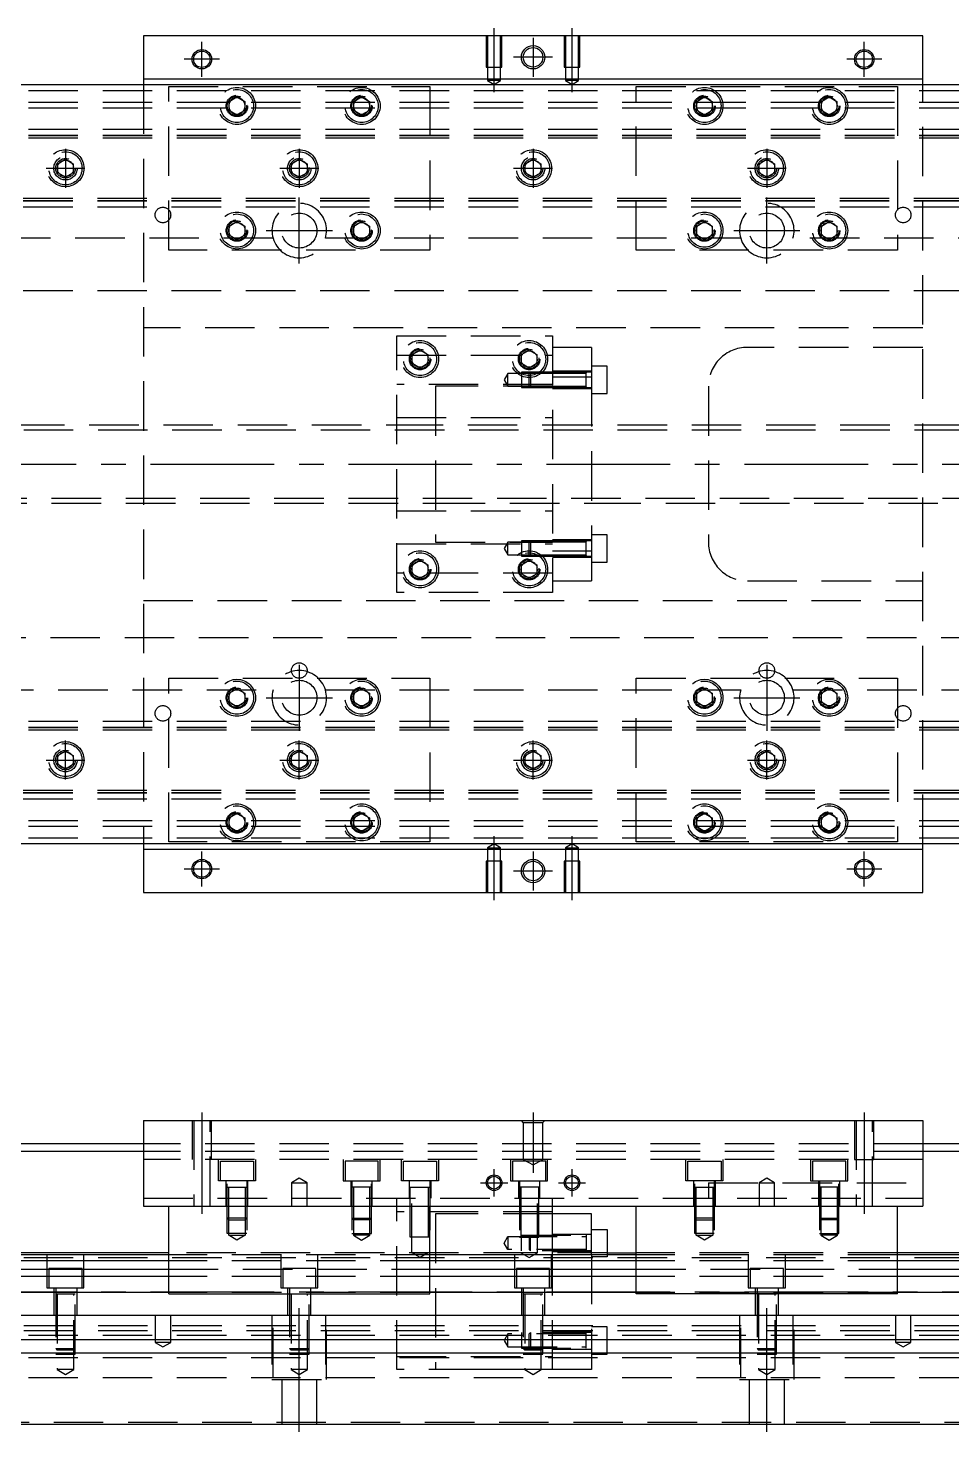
# Model space of a CAD drawing. Extents: x -15 to 882, y -284 to 112.
# Drawn here: x 207.4 to 444.5, y -248.6 to 112 of the extents above; entities that cross this region are included whole.
import ezdxf

# ---------------------------------------------------------------- set-up
doc = ezdxf.new("R2010")
doc.units = 0
doc.linetypes.add('CENTER', pattern=[50.8, 31.75, -6.35, 6.35, -6.35])
doc.linetypes.add('DASHED', pattern=[19.05, 12.7, -6.35])
doc.layers.get('0').update_dxf_attribs({"linetype": 'CONTINUOUS'})
doc.layers.add('CENTER', color=1, linetype='CENTER')

msp = doc.modelspace()

# ---------------------------------------------------------------- linework, layer by layer
at = {"color": 7, "linetype": 'CONTINUOUS'}
for p, q in [((437, 110), (237, 110)), ((237, 110), (237, 99)), ((437, 99), (437, 110)), ((3, 97.5), (671, 97.5)), ((237, 99), (437, 99)), ((237, 99), (237, 97.5)), ((437, 97.5), (437, 99)), ((671, -97.5), (3, -97.5)), ((237, -97.5), (237, -99)), ((437, -99), (237, -99)), ((237, -99), (237, -110)), ((437, -99), (437, -97.5)), ((437, -110), (437, -99)), ((237, -110), (437, -110)), ((237, -168.55), (237, -190.55)), ((237, -168.55), (437, -168.55)), ((437, -168.55), (437, -190.55)), ((237, -174.55), (3, -174.55)), ((237, -176.55), (11, -176.55)), ((671, -174.55), (437, -174.55)), ((663, -176.55), (437, -176.55)), ((237, -190.55), (437, -190.55)), ((243.5, -213.05), (243.5, -190.55)), ((310.5, -213.05), (310.5, -190.55)), ((342, -203.05), (342, -190.55)), ((363.5, -213.05), (363.5, -190.55)), ((430.5, -213.05), (430.5, -190.55)), ((352, -192.55), (342, -192.55)), ((342, -203.05), (342, -192.55)), ((352, -203.05), (352, -192.55)), ((352, -196.55), (356, -196.55)), ((356, -196.55), (356, -203.05)), ((243.5, -203.05), (17, -203.05)), ((243.5, -204.589608), (17, -204.589608)), ((243.5, -202.55), (45, -202.55)), ((363.5, -203.05), (310.5, -203.05)), ((363.5, -204.589608), (310.5, -204.589608)), ((356, -202.55), (363.5, -202.55)), ((600, -202.55), (430.5, -202.55)), ((657, -203.05), (430.5, -203.05)), ((657, -204.589608), (430.5, -204.589608)), ((17, -206.710392), (243.5, -206.710392)), ((243.5, -208.620532), (17, -208.620532)), ((310.5, -206.710392), (363.5, -206.710392)), ((363.5, -208.620532), (310.5, -208.620532)), ((430.5, -206.710392), (657, -206.710392)), ((657, -208.620532), (430.5, -208.620532)), ((243.5, -212.731934), (17, -212.731934)), ((243.5, -213.05), (310.5, -213.05)), ((363.5, -212.731934), (310.5, -212.731934)), ((430.5, -213.05), (363.5, -213.05)), ((657, -212.731934), (430.5, -212.731934)), ((17, -218.55), (657, -218.55)), ((17, -224.85), (657, -224.85)), ((17, -228.25), (657, -228.25)), ((17, -246.55), (657, -246.55))]:
    msp.add_line(p, q, dxfattribs=at)
at = {"color": 3, "linetype": 'DASHED'}
for p, q in [((325.000006, 110), (325.000006, 102)), ((325.35, 110), (325.35, 102)), ((328.65, 102), (328.65, 110)), ((328.999994, 102), (328.999994, 110)), ((345.000006, 110), (345.000006, 102)), ((345.35, 110), (345.35, 102)), ((348.65, 102), (348.65, 110)), ((348.999994, 102), (348.999994, 110)), ((325.000006, 102), (328.999994, 102)), ((325.35, 102), (325.35, 98.5)), ((328.65, 98.5), (328.65, 102)), ((345.000006, 102), (348.999994, 102)), ((345.35, 102), (345.35, 98.5)), ((348.65, 98.5), (348.65, 102)), ((237, 97.5), (237, -97.5)), ((328.65, 98.5), (325.35, 98.5)), ((325.35, 98.5), (327, 97.547372)), ((327, 97.547372), (328.65, 98.5)), ((348.65, 98.5), (345.35, 98.5)), ((345.35, 98.5), (347, 97.547372)), ((347, 97.547372), (348.65, 98.5)), ((437, -97.5), (437, 97.5)), ((17, 96), (657, 96)), ((243.5, 97), (310.5, 97)), ((243.5, 55), (243.5, 97)), ((259, 93.1547), (261, 94.309402)), ((261, 94.309402), (263, 93.1547)), ((291, 93.1547), (293, 94.309402)), ((293, 94.309402), (295, 93.1547)), ((310.5, 97), (310.5, 55)), ((363.5, 97), (430.5, 97)), ((363.5, 55), (363.5, 97)), ((379, 93.1547), (381, 94.309402)), ((381, 94.309402), (383, 93.1547)), ((411, 93.1547), (413, 94.309402)), ((413, 94.309402), (415, 93.1547)), ((430.5, 97), (430.5, 55)), ((17, 93), (657, 93)), ((17, 91.5), (657, 91.5)), ((259, 90.8453), (259, 93.1547)), ((261, 89.690598), (259, 90.8453)), ((263, 90.8453), (261, 89.690598)), ((263, 93.1547), (263, 90.8453)), ((263.483582, 92.286038), (263.5, 92)), ((291, 90.8453), (291, 93.1547)), ((293, 89.690598), (291, 90.8453)), ((295, 90.8453), (293, 89.690598)), ((295, 93.1547), (295, 90.8453)), ((295.483582, 92.286038), (295.5, 92)), ((378.5, 92), (378.518502, 92.303588)), ((379, 90.8453), (379, 93.1547)), ((381, 89.690598), (379, 90.8453)), ((383, 90.8453), (381, 89.690598)), ((383, 93.1547), (383, 90.8453)), ((410.5, 92), (410.512884, 92.253488)), ((411, 90.8453), (411, 93.1547)), ((413, 89.690598), (411, 90.8453)), ((415, 90.8453), (413, 89.690598)), ((415, 93.1547), (415, 90.8453)), ((17, 86), (657, 86)), ((17, 84.460392), (657, 84.460392)), ((17, 84.403994), (657, 84.403994)), ((17, 83.8), (657, 83.8)), ((214.5, 76), (214.534018, 76.411016)), ((215, 77.1547), (217, 78.309402)), ((215, 74.8453), (215, 77.1547)), ((217, 78.309402), (219, 77.1547)), ((219, 77.1547), (219, 74.8453)), ((275, 77.1547), (277, 78.309402)), ((275, 74.8453), (275, 77.1547)), ((277, 78.309402), (279, 77.1547)), ((279, 77.1547), (279, 74.8453)), ((279.483582, 76.286038), (279.5, 76)), ((334.5, 76), (334.534018, 76.411016)), ((335, 77.1547), (337, 78.309402)), ((335, 74.8453), (335, 77.1547)), ((337, 78.309402), (339, 77.1547)), ((339, 77.1547), (339, 74.8453)), ((394.5, 76), (394.534018, 76.411016)), ((395, 77.1547), (397, 78.309402)), ((395, 74.8453), (395, 77.1547)), ((397, 78.309402), (399, 77.1547)), ((399, 77.1547), (399, 74.8453)), ((217, 73.690598), (215, 74.8453)), ((219, 74.8453), (217, 73.690598)), ((277, 73.690598), (275, 74.8453)), ((279, 74.8453), (277, 73.690598)), ((337, 73.690598), (335, 74.8453)), ((339, 74.8453), (337, 73.690598)), ((397, 73.690598), (395, 74.8453)), ((399, 74.8453), (397, 73.690598)), ((657, 68.2), (17, 68.2)), ((657, 67.596006), (17, 67.596006)), ((657, 67.539608), (17, 67.539608)), ((657, 66), (17, 66)), ((259, 61.1547), (261, 62.309402)), ((261, 62.309402), (263, 61.1547)), ((291, 61.1547), (293, 62.309402)), ((293, 62.309402), (295, 61.1547)), ((379, 61.1547), (381, 62.309402)), ((381, 62.309402), (383, 61.1547)), ((411, 61.1547), (413, 62.309402)), ((413, 62.309402), (415, 61.1547)), ((270.291796, 58), (43.708204, 58)), ((259, 58.8453), (259, 61.1547)), ((261, 57.690598), (259, 58.8453)), ((263, 58.8453), (261, 57.690598)), ((263, 61.1547), (263, 58.8453)), ((263.483582, 60.286038), (263.5, 60)), ((390.291796, 58), (283.708204, 58)), ((291, 58.8453), (291, 61.1547)), ((293, 57.690598), (291, 58.8453)), ((295, 58.8453), (293, 57.690598)), ((295, 61.1547), (295, 58.8453)), ((295.483582, 60.286038), (295.5, 60)), ((379, 58.8453), (379, 61.1547)), ((381, 57.690598), (379, 58.8453)), ((383, 58.8453), (381, 57.690598)), ((383, 61.1547), (383, 58.8453)), ((383.483582, 60.286038), (383.5, 60)), ((630.291796, 58), (403.708204, 58)), ((410.5, 60), (410.512884, 60.253488)), ((411, 58.8453), (411, 61.1547)), ((413, 57.690598), (411, 58.8453)), ((415, 58.8453), (413, 57.690598)), ((415, 61.1547), (415, 58.8453)), ((310.5, 55), (243.5, 55)), ((430.5, 55), (363.5, 55)), ((657, 44.5), (22.640312, 44.5)), ((437, 35), (237, 35)), ((302, 33), (342, 33)), ((302, -33), (302, 33)), ((342, 33), (342, -33)), ((306, 28.1547), (308, 29.309402)), ((308, 29.309402), (310, 28.1547)), ((334, 28.1547), (336, 29.309402)), ((336, 29.309402), (338, 28.1547)), ((352, 30), (342, 30)), ((352, 30), (352, 22.36068)), ((437, 30), (392, 30)), ((302, 28), (342, 28)), ((306, 25.8453), (306, 28.1547)), ((308, 24.690598), (306, 25.8453)), ((310, 25.8453), (308, 24.690598)), ((310, 28.1547), (310, 25.8453)), ((310.483582, 27.286038), (310.5, 27)), ((334, 25.8453), (334, 28.1547)), ((336, 24.690598), (334, 25.8453)), ((338, 25.8453), (336, 24.690598)), ((338, 28.1547), (338, 25.8453)), ((338.483582, 27.286038), (338.5, 27)), ((330.5, 23.300636), (329.547372, 21.650636)), ((329.547372, 21.650636), (330.5, 20.000636)), ((330.5, 20.000636), (330.5, 23.300636)), ((334, 23.300636), (330.5, 23.300636)), ((334, 23.65063), (334, 19.65064)), ((336.35, 23.65063), (334, 23.65063)), ((336, 23.300636), (334, 23.300636)), ((336.35, 23.650636), (336, 23.300636)), ((336, 20.000636), (336, 23.300636)), ((342, 23.300636), (336, 23.300636)), ((342, 23.300636), (336, 23.300636)), ((336.35, 23.650636), (336.35, 19.650636)), ((342, 23.650632), (336.35, 23.650636)), ((342, 23.65063), (336.35, 23.65063)), ((352, 23.900636), (342, 23.900636)), ((350.605, 23.650636), (342, 23.650632)), ((350.6, 23.300636), (342, 23.300636)), ((352, 22.36068), (342, 22.36068)), ((352, 23.650636), (350.595, 23.650636)), ((350.6, 19.65063), (350.6, 23.65064)), ((350.6, 23.300636), (350.6, 23.65064)), ((350.6, 23.434174), (350.6, 23.650636)), ((350.6, 23.650636), (350.6, 23.433968)), ((356, 25.150636), (352, 25.150636)), ((352, 22.36068), (352, -22.36068)), ((356, 18.150636), (356, 25.150636)), ((342, 20.5), (302, 20.5)), ((312, 20), (312, -20)), ((342, 20), (312, 20)), ((330.5, 20.000636), (334, 20.000636)), ((334, 20.000636), (336, 20.000636)), ((334, 19.65064), (336.35, 19.65064)), ((336, 20.000636), (342, 20.000636)), ((336, 20.000636), (336.35, 19.650636)), ((336, 20.000636), (342, 20.000636)), ((336.35, 19.65064), (342, 19.65064)), ((336.35, 19.650636), (342, 19.650638)), ((342, 20.000636), (350.6, 20.000636)), ((342, 19.650638), (350.605, 19.650636)), ((342, 19.400636), (352, 19.400636)), ((350.595, 19.650636), (352, 19.650636)), ((350.6, 19.65063), (350.6, 20.000636)), ((350.6, 19.867344), (350.6, 19.650636)), ((350.6, 19.650636), (350.6, 19.867096)), ((352, 18.150636), (356, 18.150636)), ((382, 20), (382, -20)), ((302, 12), (342, 12)), ((312, 10), (42, 10)), ((600, 8.75), (42, 8.75)), ((352, 10), (312, 10)), ((352, 10), (312, 10)), ((352, 9.999994), (312, 9.999994)), ((600.005, 10), (352, 10)), ((42, -8.75), (600, -8.75)), ((42, -10), (312, -10)), ((312, -9.999994), (352, -9.999994)), ((312, -10), (352, -10)), ((312, -10), (352, -10)), ((352, -10), (600.005, -10)), ((302, -12), (342, -12)), ((302, -20.5), (342, -20.5)), ((312, -20), (342, -20)), ((330.5, -20.000636), (329.547372, -21.650636)), ((330.5, -23.300636), (330.5, -20.000636)), ((334, -20.000636), (330.5, -20.000636)), ((334, -19.65064), (334, -23.65063)), ((336.35, -19.65064), (334, -19.65064)), ((336, -20.000636), (334, -20.000636)), ((336.35, -19.650636), (336, -20.000636)), ((336, -23.300636), (336, -20.000636)), ((342, -20.000636), (336, -20.000636)), ((342, -20.000636), (336, -20.000636)), ((336.35, -19.650636), (336.35, -23.650636)), ((342, -19.650638), (336.35, -19.650636)), ((342, -19.65064), (336.35, -19.65064)), ((352, -19.400636), (342, -19.400636)), ((350.605, -19.650636), (342, -19.650638)), ((350.6, -20.000636), (342, -20.000636)), ((352, -19.650636), (350.595, -19.650636)), ((350.6, -23.65064), (350.6, -19.65063)), ((350.6, -20.000636), (350.6, -19.65063)), ((350.6, -19.867096), (350.6, -19.650636)), ((350.6, -19.650636), (350.6, -19.867302)), ((356, -18.150636), (352, -18.150636)), ((356, -25.150636), (356, -18.150636)), ((306, -25.8453), (308, -24.690598)), ((308, -24.690598), (310, -25.8453)), ((329.547372, -21.650636), (330.5, -23.300636)), ((330.5, -23.300636), (334, -23.300636)), ((334, -23.300636), (336, -23.300636)), ((334, -23.65063), (336.35, -23.65063)), ((334, -25.8453), (336, -24.690598)), ((336, -23.300636), (342, -23.300636)), ((336, -23.300636), (336.35, -23.650636)), ((336, -23.300636), (342, -23.300636)), ((336, -24.690598), (338, -25.8453)), ((336.35, -23.65063), (342, -23.65063)), ((336.35, -23.650636), (342, -23.650632)), ((352, -22.36068), (342, -22.36068)), ((342, -23.300636), (350.6, -23.300636)), ((342, -23.650632), (350.605, -23.650636)), ((342, -23.900636), (352, -23.900636)), ((350.595, -23.650636), (352, -23.650636)), ((350.6, -23.65064), (350.6, -23.300636)), ((350.6, -23.433926), (350.6, -23.650636)), ((350.6, -23.650636), (350.6, -23.434174)), ((352, -22.36068), (352, -30)), ((352, -25.150636), (356, -25.150636)), ((342, -28), (302, -28)), ((305.5, -27), (305.518502, -26.696412)), ((306, -28.1547), (306, -25.8453)), ((308, -29.309402), (306, -28.1547)), ((310, -28.1547), (308, -29.309402)), ((310, -25.8453), (310, -28.1547)), ((334, -28.1547), (334, -25.8453)), ((336, -29.309402), (334, -28.1547)), ((338, -28.1547), (336, -29.309402)), ((338, -25.8453), (338, -28.1547)), ((338.483582, -26.713962), (338.5, -27)), ((342, -30), (352, -30)), ((392, -30), (437, -30)), ((237, -35), (437, -35)), ((342, -33), (302, -33)), ((22.640312, -44.5), (657, -44.5)), ((243.5, -55), (310.5, -55)), ((243.5, -97), (243.5, -55)), ((310.5, -55), (310.5, -97)), ((363.5, -97), (363.5, -55)), ((363.5, -55), (430.5, -55)), ((430.5, -55), (430.5, -97)), ((43.708204, -58), (270.291796, -58)), ((258.5, -60), (258.512884, -59.746512)), ((259, -58.8453), (261, -57.690598)), ((259, -61.1547), (259, -58.8453)), ((261, -62.309402), (259, -61.1547)), ((261, -57.690598), (263, -58.8453)), ((263, -61.1547), (261, -62.309402)), ((263, -58.8453), (263, -61.1547)), ((283.708204, -58), (390.291796, -58)), ((291, -58.8453), (293, -57.690598)), ((291, -61.1547), (291, -58.8453)), ((293, -62.309402), (291, -61.1547)), ((293, -57.690598), (295, -58.8453)), ((295, -61.1547), (293, -62.309402)), ((295, -58.8453), (295, -61.1547)), ((295.483582, -59.713962), (295.5, -60)), ((379, -58.8453), (381, -57.690598)), ((379, -61.1547), (379, -58.8453)), ((381, -62.309402), (379, -61.1547)), ((381, -57.690598), (383, -58.8453)), ((383, -61.1547), (381, -62.309402)), ((383, -58.8453), (383, -61.1547)), ((383.483582, -59.713962), (383.5, -60)), ((403.708204, -58), (630.291796, -58)), ((411, -58.8453), (413, -57.690598)), ((411, -61.1547), (411, -58.8453)), ((413, -62.309402), (411, -61.1547)), ((413, -57.690598), (415, -58.8453)), ((415, -61.1547), (413, -62.309402)), ((415, -58.8453), (415, -61.1547)), ((415.483582, -59.713962), (415.5, -60)), ((17, -66), (657, -66)), ((17, -67.539608), (657, -67.539608)), ((17, -67.596006), (657, -67.596006)), ((17, -68.2), (657, -68.2)), ((214.5, -76), (214.534018, -75.588984)), ((215, -74.8453), (217, -73.690598)), ((215, -77.1547), (215, -74.8453)), ((217, -73.690598), (219, -74.8453)), ((219, -74.8453), (219, -77.1547)), ((274.5, -76), (274.534018, -75.588984)), ((275, -74.8453), (277, -73.690598)), ((275, -77.1547), (275, -74.8453)), ((277, -73.690598), (279, -74.8453)), ((279, -74.8453), (279, -77.1547)), ((334.5, -76), (334.534018, -75.588984)), ((335, -74.8453), (337, -73.690598)), ((335, -77.1547), (335, -74.8453)), ((337, -73.690598), (339, -74.8453)), ((339, -74.8453), (339, -77.1547)), ((395, -74.8453), (397, -73.690598)), ((395, -77.1547), (395, -74.8453)), ((397, -73.690598), (399, -74.8453)), ((399, -74.8453), (399, -77.1547)), ((399.483582, -75.713962), (399.5, -76)), ((217, -78.309402), (215, -77.1547)), ((219, -77.1547), (217, -78.309402)), ((277, -78.309402), (275, -77.1547)), ((279, -77.1547), (277, -78.309402)), ((337, -78.309402), (335, -77.1547)), ((339, -77.1547), (337, -78.309402)), ((397, -78.309402), (395, -77.1547)), ((399, -77.1547), (397, -78.309402)), ((657, -83.8), (17, -83.8)), ((657, -84.403994), (17, -84.403994)), ((657, -84.460392), (17, -84.460392)), ((657, -86), (17, -86)), ((259, -90.8453), (261, -89.690598)), ((261, -89.690598), (263, -90.8453)), ((291, -90.8453), (293, -89.690598)), ((293, -89.690598), (295, -90.8453)), ((379, -90.8453), (381, -89.690598)), ((381, -89.690598), (383, -90.8453)), ((411, -90.8453), (413, -89.690598)), ((413, -89.690598), (415, -90.8453)), ((17, -91.5), (657, -91.5)), ((17, -93), (657, -93)), ((258.5, -92), (258.512884, -91.746512)), ((259, -93.1547), (259, -90.8453)), ((261, -94.309402), (259, -93.1547)), ((263, -93.1547), (261, -94.309402)), ((263, -90.8453), (263, -93.1547)), ((291, -93.1547), (291, -90.8453)), ((293, -94.309402), (291, -93.1547)), ((295, -93.1547), (293, -94.309402)), ((295, -90.8453), (295, -93.1547)), ((295.483582, -91.713962), (295.5, -92)), ((379, -93.1547), (379, -90.8453)), ((381, -94.309402), (379, -93.1547)), ((383, -93.1547), (381, -94.309402)), ((383, -90.8453), (383, -93.1547)), ((383.483582, -91.713962), (383.5, -92)), ((411, -93.1547), (411, -90.8453)), ((413, -94.309402), (411, -93.1547)), ((415, -93.1547), (413, -94.309402)), ((415, -90.8453), (415, -93.1547)), ((415.483582, -91.713962), (415.5, -92)), ((17, -96), (657, -96)), ((310.5, -97), (243.5, -97)), ((430.5, -97), (363.5, -97)), ((327, -97.547372), (325.35, -98.5)), ((325.35, -98.5), (328.65, -98.5)), ((325.35, -98.5), (325.35, -102)), ((328.65, -98.5), (327, -97.547372)), ((328.65, -102), (328.65, -98.5)), ((347, -97.547372), (345.35, -98.5)), ((345.35, -98.5), (348.65, -98.5)), ((345.35, -98.5), (345.35, -102)), ((348.65, -98.5), (347, -97.547372)), ((348.65, -102), (348.65, -98.5)), ((328.999994, -102), (325.000006, -102)), ((325.000006, -102), (325.000006, -110)), ((325.35, -102), (325.35, -110)), ((328.65, -110), (328.65, -102)), ((328.999994, -110), (328.999994, -102)), ((348.999994, -102), (345.000006, -102)), ((345.000006, -102), (345.000006, -110)), ((345.35, -102), (345.35, -110)), ((348.65, -110), (348.65, -102)), ((348.999994, -110), (348.999994, -102)), ((249.500006, -168.55), (249.500006, -178.55)), ((249.9, -168.55), (249.9, -190.55)), ((254.1, -190.55), (254.1, -168.55)), ((254.499994, -178.55), (254.499994, -168.55)), ((334.5, -169.05), (334, -168.55)), ((334.5, -169.05), (334.5, -178.55)), ((334.5, -169.05), (339.5, -169.05)), ((339.5, -169.05), (340, -168.55)), ((339.5, -178.55), (339.5, -169.05)), ((419.500006, -168.55), (419.500006, -178.55)), ((419.9, -168.55), (419.9, -190.55)), ((424.1, -190.55), (424.1, -168.55)), ((424.499994, -178.55), (424.499994, -168.55)), ((437, -174.55), (237, -174.55)), ((437, -176.55), (237, -176.55)), ((437, -178.55), (237, -178.55)), ((256.25, -184.05), (256.25, -178.55)), ((256.75, -179.05), (265.25, -179.05)), ((256.75, -184.05), (256.75, -179.05)), ((265.25, -179.05), (265.25, -184.05)), ((265.75, -178.55), (265.75, -184.05)), ((288.25, -178.55), (288.25, -184.05)), ((297.25, -179.05), (288.75, -179.05)), ((288.75, -179.05), (288.75, -184.05)), ((297.25, -184.05), (297.25, -179.05)), ((297.75, -184.05), (297.75, -178.55)), ((303.25, -184.05), (303.25, -178.55)), ((303.75, -179.05), (312.25, -179.05)), ((303.75, -184.05), (303.75, -179.05)), ((312.25, -179.05), (312.25, -184.05)), ((312.75, -178.55), (312.75, -184.05)), ((331.25, -178.55), (331.25, -184.05)), ((340.25, -179.05), (331.75, -179.05)), ((331.75, -179.05), (331.75, -184.05)), ((339.5, -178.55), (334.5, -178.55)), ((334.5, -178.55), (337, -179.993376)), ((337, -179.993376), (339.5, -178.55)), ((340.25, -184.05), (340.25, -179.05)), ((340.75, -184.05), (340.75, -178.55)), ((376.25, -184.05), (376.25, -178.55)), ((376.75, -179.05), (385.25, -179.05)), ((376.75, -184.05), (376.75, -179.05)), ((385.25, -179.05), (385.25, -184.05)), ((385.75, -178.55), (385.75, -184.05)), ((408.25, -178.55), (408.25, -184.05)), ((417.25, -179.05), (408.75, -179.05)), ((408.75, -179.05), (408.75, -184.05)), ((417.25, -184.05), (417.25, -179.05)), ((417.75, -184.05), (417.75, -178.55)), ((419.500006, -178.55), (424.499994, -178.55)), ((277, -183.3953), (275, -184.55)), ((279, -184.55), (277, -183.3953)), ((397, -183.3953), (395, -184.55)), ((399, -184.55), (397, -183.3953)), ((265.75, -184.05), (256.25, -184.05)), ((258.25, -190.55), (258.25, -184.05)), ((258.500006, -197.55), (258.499992, -184.05)), ((258.499994, -185.65), (263.500006, -185.65)), ((258.9, -198.05), (258.9, -185.65)), ((263.1, -185.65), (263.1, -198.05)), ((263.500008, -184.05), (263.499994, -197.55)), ((263.75, -184.05), (263.75, -190.55)), ((275, -184.55), (277, -184.55)), ((275, -184.55), (275, -190.55)), ((277, -184.55), (279, -184.55)), ((279, -190.55), (279, -184.55)), ((288.25, -184.05), (297.75, -184.05)), ((290.25, -184.05), (290.25, -190.55)), ((290.499992, -184.05), (290.500006, -197.55)), ((295.500006, -185.65), (290.499994, -185.65)), ((290.9, -185.65), (290.9, -198.05)), ((295.1, -198.05), (295.1, -185.65)), ((295.499994, -197.55), (295.500008, -184.05)), ((295.75, -190.55), (295.75, -184.05)), ((312.75, -184.05), (303.25, -184.05)), ((305.25, -188.55), (305.25, -184.05)), ((305.500006, -198.55), (305.499994, -184.05)), ((305.499995, -185.65), (310.500005, -185.65)), ((305.9, -202.55), (305.9, -185.65)), ((310.1, -185.65), (310.1, -202.55)), ((310.500006, -184.05), (310.499994, -198.55)), ((310.75, -184.05), (310.75, -188.55)), ((331.25, -184.05), (340.75, -184.05)), ((333.25, -184.05), (333.25, -188.55)), ((333.499994, -184.05), (333.500006, -198.55)), ((338.500005, -185.65), (333.499995, -185.65)), ((333.9, -185.65), (333.9, -202.55)), ((338.1, -202.55), (338.1, -185.65)), ((338.499994, -198.55), (338.500006, -184.05)), ((338.75, -188.55), (338.75, -184.05)), ((385.75, -184.05), (376.25, -184.05)), ((378.25, -190.55), (378.25, -184.05)), ((378.500006, -197.55), (378.499992, -184.05)), ((378.499994, -185.65), (383.500006, -185.65)), ((378.9, -198.05), (378.9, -185.65)), ((382, -184.55), (437, -184.55)), ((382, -184.55), (382, -188.55)), ((383.1, -185.65), (383.1, -198.05)), ((383.500008, -184.05), (383.499994, -197.55)), ((383.75, -184.05), (383.75, -190.55)), ((395, -184.55), (397, -184.55)), ((395, -184.55), (395, -190.55)), ((397, -184.55), (399, -184.55)), ((399, -190.55), (399, -184.55)), ((408.25, -184.05), (417.75, -184.05)), ((410.25, -184.05), (410.25, -190.55)), ((410.499992, -184.05), (410.500006, -197.55)), ((415.500006, -185.65), (410.499994, -185.65)), ((410.9, -185.65), (410.9, -198.05)), ((415.1, -198.05), (415.1, -185.65)), ((415.499994, -197.55), (415.500008, -184.05)), ((415.75, -190.55), (415.75, -184.05)), ((237, -188.55), (437, -188.55)), ((302, -190.55), (302, -188.55)), ((302, -232.55), (302, -190.55)), ((342, -190.55), (342, -188.55)), ((263.5, -193.65), (258.5, -193.65)), ((258.9, -194.05), (258.5, -193.65)), ((258.9, -194.05), (263.1, -194.05)), ((263.5, -193.65), (263.1, -194.05)), ((290.5, -193.65), (295.5, -193.65)), ((290.5, -193.65), (290.9, -194.05)), ((295.1, -194.05), (290.9, -194.05)), ((295.1, -194.05), (295.5, -193.65)), ((342, -192.05), (302, -192.05)), ((312, -192.55), (312, -232.55)), ((342, -192.55), (312, -192.55)), ((383.5, -193.65), (378.5, -193.65)), ((378.9, -194.05), (378.5, -193.65)), ((378.9, -194.05), (383.1, -194.05)), ((383.5, -193.65), (383.1, -194.05)), ((410.5, -193.65), (415.5, -193.65)), ((410.5, -193.65), (410.9, -194.05)), ((415.1, -194.05), (410.9, -194.05)), ((415.1, -194.05), (415.5, -193.65)), ((263.499994, -197.55), (258.500006, -197.55)), ((258.9, -198.05), (263.1, -198.05)), ((261, -199.262436), (258.9, -198.05)), ((263.1, -198.05), (261, -199.262436)), ((290.500006, -197.55), (295.499994, -197.55)), ((295.1, -198.05), (290.9, -198.05)), ((290.9, -198.05), (293, -199.262436)), ((293, -199.262436), (295.1, -198.05)), ((334, -200.25), (334, -198.050006)), ((334, -198.050006), (352, -198.050006)), ((336, -198.4), (336.35, -198.05)), ((336.35, -200.25), (336.35, -198.05)), ((342, -197.8), (352, -197.8)), ((350.6, -198.049994), (350.6, -202.050006)), ((383.499994, -197.55), (378.500006, -197.55)), ((378.9, -198.05), (383.1, -198.05)), ((381, -199.262436), (378.9, -198.05)), ((383.1, -198.05), (381, -199.262436)), ((410.500006, -197.55), (415.499994, -197.55)), ((415.1, -198.05), (410.9, -198.05)), ((410.9, -198.05), (413, -199.262436)), ((413, -199.262436), (415.1, -198.05)), ((310.499994, -198.55), (305.500006, -198.55)), ((329.547372, -200.05), (330.5, -198.4)), ((330.5, -201.7), (329.547372, -200.05)), ((330.5, -198.4), (330.5, -201.7)), ((330.5, -198.4), (350.6, -198.4)), ((350.6, -201.7), (330.5, -201.7)), ((333.500006, -198.55), (338.499994, -198.55)), ((334, -202.049994), (334, -200.25)), ((336, -198.4), (336, -200.25)), ((336, -200.25), (336, -201.7)), ((336.35, -202.05), (336, -201.7)), ((336.35, -202.05), (336.35, -200.25)), ((600, -203.8), (42, -203.8)), ((212.25, -203.05), (212.25, -211.55)), ((221.75, -211.55), (221.75, -203.05)), ((356, -202.55), (243.5, -202.55)), ((310.5, -203.05), (243.5, -203.05)), ((310.5, -204.589608), (243.5, -204.589608)), ((272.25, -203.05), (272.25, -211.55)), ((281.75, -211.55), (281.75, -203.05)), ((305.9, -202.55), (310.1, -202.55)), ((308, -203.762436), (305.9, -202.55)), ((310.1, -202.55), (308, -203.762436)), ((332.25, -203.05), (332.25, -211.55)), ((338.1, -202.55), (333.9, -202.55)), ((333.9, -202.55), (336, -203.762436)), ((352, -202.049994), (334, -202.049994)), ((336, -203.762436), (338.1, -202.55)), ((341.75, -211.55), (341.75, -203.05)), ((352, -202.3), (342, -202.3)), ((342, -232.55), (342, -203.05)), ((342, -232.55), (342, -203.05)), ((352, -203.05), (352, -232.55)), ((356, -203.55), (352, -203.55)), ((356, -203.05), (356, -203.55)), ((430.5, -202.55), (363.5, -202.55)), ((430.5, -203.05), (363.5, -203.05)), ((430.5, -204.589608), (363.5, -204.589608)), ((392.25, -203.05), (392.25, -211.55)), ((401.75, -211.55), (401.75, -203.05)), ((221.25, -206.55), (212.75, -206.55)), ((212.75, -206.55), (212.75, -211.55)), ((221.25, -211.55), (221.25, -206.55)), ((243.5, -206.710392), (310.5, -206.710392)), ((310.5, -208.620532), (243.5, -208.620532)), ((281.25, -206.55), (272.75, -206.55)), ((272.75, -206.55), (272.75, -211.55)), ((281.25, -211.55), (281.25, -206.55)), ((341.25, -206.55), (332.75, -206.55)), ((332.75, -206.55), (332.75, -211.55)), ((341.25, -211.55), (341.25, -206.55)), ((363.5, -206.710392), (430.5, -206.710392)), ((430.5, -208.620532), (363.5, -208.620532)), ((401.25, -206.55), (392.75, -206.55)), ((392.75, -206.55), (392.75, -211.55)), ((401.25, -211.55), (401.25, -206.55)), ((212.25, -211.55), (221.75, -211.55)), ((214, -211.55), (214, -218.55)), ((214.500006, -211.55), (214.500006, -228.55)), ((219.499994, -228.55), (219.499994, -211.55)), ((220, -218.55), (220, -211.55)), ((272.25, -211.55), (281.75, -211.55)), ((274, -211.55), (274, -218.55)), ((274.500006, -211.55), (274.500006, -228.55)), ((279.499994, -228.55), (279.499994, -211.55)), ((280, -218.55), (280, -211.55)), ((332.25, -211.55), (341.75, -211.55)), ((334, -211.55), (334, -218.55)), ((334.500006, -211.55), (334.500006, -228.55)), ((339.499994, -228.55), (339.499994, -211.55)), ((340, -218.55), (340, -211.55)), ((392.25, -211.55), (401.75, -211.55)), ((394, -211.55), (394, -218.55)), ((394.500006, -211.55), (394.500006, -228.55)), ((399.499994, -228.55), (399.499994, -211.55)), ((400, -218.55), (400, -211.55)), ((219.500006, -213.15), (214.499994, -213.15)), ((214.9, -213.15), (214.9, -232.55)), ((219.1, -232.55), (219.1, -213.15)), ((310.5, -212.731934), (243.5, -212.731934)), ((279.500006, -213.15), (274.499994, -213.15)), ((274.9, -213.15), (274.9, -232.55)), ((279.1, -232.55), (279.1, -213.15)), ((339.500006, -213.15), (334.499994, -213.15)), ((334.9, -213.15), (334.9, -232.55)), ((339.1, -232.55), (339.1, -213.15)), ((430.5, -212.731934), (363.5, -212.731934)), ((399.500006, -213.15), (394.499994, -213.15)), ((394.9, -213.15), (394.9, -232.55)), ((399.1, -232.55), (399.1, -213.15)), ((240, -218.55), (240, -225.55)), ((244, -225.55), (244, -218.55)), ((270, -218.55), (270, -235.05)), ((270.291796, -234.55), (270.291796, -218.55)), ((283.708204, -218.55), (283.708204, -234.55)), ((284, -235.05), (284, -218.55)), ((390, -218.55), (390, -235.05)), ((390.291796, -234.55), (390.291796, -218.55)), ((403.708204, -218.55), (403.708204, -234.55)), ((404, -235.05), (404, -218.55)), ((430, -218.55), (430, -225.55)), ((434, -225.55), (434, -218.55)), ((600, -221.3), (42, -221.3)), ((600, -222.55), (42, -222.55)), ((330.5, -223.4), (329.547372, -225.05)), ((330.5, -226.7), (330.5, -223.4)), ((350.6, -223.4), (330.5, -223.4)), ((334, -223.050006), (334, -224.85)), ((352, -223.050006), (334, -223.050006)), ((336.35, -223.05), (336, -223.4)), ((336, -224.85), (336, -223.4)), ((336.35, -223.05), (336.35, -224.85)), ((352, -222.8), (342, -222.8)), ((350.6, -227.050006), (350.6, -223.049994)), ((356, -221.55), (352, -221.55)), ((356, -224.85), (356, -221.55)), ((17, -223.7), (657, -223.7)), ((244, -225.55), (240, -225.55)), ((240, -225.55), (242, -226.7047)), ((242, -226.7047), (244, -225.55)), ((329.547372, -225.05), (330.5, -226.7)), ((330.5, -226.7), (350.6, -226.7)), ((334, -224.85), (334, -227.049994)), ((334, -227.049994), (352, -227.049994)), ((336, -226.7), (336, -224.85)), ((336, -226.7), (336.35, -227.05)), ((336.35, -224.85), (336.35, -227.05)), ((356, -228.25), (356, -224.85)), ((434, -225.55), (430, -225.55)), ((430, -225.55), (432, -226.7047)), ((432, -226.7047), (434, -225.55)), ((17, -229.4), (657, -229.4)), ((214.5, -227.15), (219.5, -227.15)), ((214.5, -227.15), (214.9, -227.55)), ((214.500006, -228.55), (219.499994, -228.55)), ((219.1, -227.55), (214.9, -227.55)), ((219.1, -227.55), (219.5, -227.15)), ((274.5, -227.15), (279.5, -227.15)), ((274.5, -227.15), (274.9, -227.55)), ((274.500006, -228.55), (279.499994, -228.55)), ((279.1, -227.55), (274.9, -227.55)), ((279.1, -227.55), (279.5, -227.15)), ((302, -229.17077), (342, -229.17077)), ((334.5, -227.15), (339.5, -227.15)), ((334.5, -227.15), (334.9, -227.55)), ((334.500006, -228.55), (339.499994, -228.55)), ((339.1, -227.55), (334.9, -227.55)), ((339.1, -227.55), (339.5, -227.15)), ((342, -227.3), (352, -227.3)), ((352, -228.55), (356, -228.55)), ((356, -228.55), (356, -228.25)), ((394.5, -227.15), (399.5, -227.15)), ((394.5, -227.15), (394.9, -227.55)), ((394.500006, -228.55), (399.499994, -228.55)), ((399.1, -227.55), (394.9, -227.55)), ((399.1, -227.55), (399.5, -227.15)), ((219.1, -232.55), (214.9, -232.55)), ((214.9, -232.55), (217, -233.762436)), ((217, -233.762436), (219.1, -232.55)), ((279.1, -232.55), (274.9, -232.55)), ((274.9, -232.55), (277, -233.762436)), ((277, -233.762436), (279.1, -232.55)), ((342, -232.55), (302, -232.55)), ((352, -232.55), (312, -232.55)), ((339.1, -232.55), (334.9, -232.55)), ((334.9, -232.55), (337, -233.762436)), ((337, -233.762436), (339.1, -232.55)), ((399.1, -232.55), (394.9, -232.55)), ((394.9, -232.55), (397, -233.762436)), ((397, -233.762436), (399.1, -232.55)), ((17, -234.55), (657, -234.55)), ((270, -235.05), (284, -235.05)), ((272.5, -235.05), (272.5, -246.55)), ((281.5, -246.55), (281.5, -235.05)), ((390, -235.05), (404, -235.05)), ((392.5, -235.05), (392.5, -246.55)), ((401.5, -246.55), (401.5, -235.05)), ((23.499992, -246.05), (657, -246.05))]:
    msp.add_line(p, q, dxfattribs=at)
at = {"color": 3, "linetype": 'CONTINUOUS'}
for centre, radius in [((252, 104), 2.5), ((422, 104), 2.5), ((252, -104), 2.5), ((422, -104), 2.5), ((327, -184.55), 2), ((347, -184.55), 2)]:
    msp.add_circle(centre, radius, dxfattribs=at)
at = {"color": 7, "linetype": 'CONTINUOUS'}
for centre, radius in [((252, 104), 2.1), ((337, 104.5), 3), ((337, 104.5), 2.5), ((422, 104), 2.1), ((252, -104), 2.1), ((337, -104.5), 3), ((337, -104.5), 2.5), ((422, -104), 2.1), ((327, -184.55), 1.65), ((347, -184.55), 1.65)]:
    msp.add_circle(centre, radius, dxfattribs=at)
at = {"color": 3, "linetype": 'DASHED'}
for centre, radius in [((261, 92), 4.75), ((261, 92), 4.25), ((261, 92), 2.75), ((261, 92), 2.5), ((293, 92), 4.75), ((293, 92), 4.25), ((293, 92), 2.75), ((293, 92), 2.5), ((381, 92), 4.75), ((381, 92), 4.25), ((381, 92), 2.75), ((381, 92), 2.5), ((413, 92), 4.75), ((413, 92), 4.25), ((413, 92), 2.75), ((413, 92), 2.5), ((217, 76), 4.75), ((217, 76), 4.25), ((277, 76), 4.75), ((277, 76), 4.25), ((337, 76), 4.75), ((337, 76), 4.25), ((397, 76), 4.75), ((397, 76), 4.25), ((217, 76), 3), ((217, 76), 2.5), ((217, 76), 2.1), ((277, 76), 3), ((277, 76), 2.5), ((277, 76), 2.1), ((337, 76), 3), ((337, 76), 2.5), ((337, 76), 2.1), ((397, 76), 3), ((397, 76), 2.5), ((397, 76), 2.1), ((242, 64), 2), ((432, 64), 2), ((261, 60), 4.75), ((261, 60), 4.25), ((261, 60), 2.75), ((261, 60), 2.5), ((261, 60), 2.1), ((277, 60), 4.5), ((293, 60), 4.75), ((293, 60), 4.25), ((293, 60), 2.75), ((293, 60), 2.5), ((293, 60), 2.1), ((381, 60), 4.75), ((381, 60), 4.25), ((381, 60), 2.75), ((381, 60), 2.5), ((381, 60), 2.1), ((397, 60), 4.5), ((413, 60), 4.75), ((413, 60), 4.25), ((413, 60), 2.75), ((413, 60), 2.5), ((413, 60), 2.1), ((308, 27), 4.75), ((308, 27), 4.25), ((308, 27), 2.75), ((308, 27), 2.5), ((308, 27), 2.1), ((336, 27), 4.75), ((336, 27), 4.25), ((336, 27), 2.75), ((336, 27), 2.5), ((336, 27), 2.1), ((308, -27), 4.75), ((308, -27), 4.25), ((308, -27), 2.75), ((308, -27), 2.5), ((308, -27), 2.1), ((336, -27), 4.75), ((336, -27), 4.25), ((336, -27), 2.75), ((336, -27), 2.5), ((336, -27), 2.1), ((277, -53), 2), ((397, -53), 2), ((261, -60), 4.75), ((261, -60), 4.25), ((261, -60), 2.75), ((261, -60), 2.5), ((277, -60), 4.5), ((293, -60), 4.75), ((293, -60), 4.25), ((293, -60), 2.75), ((293, -60), 2.5), ((381, -60), 4.75), ((381, -60), 4.25), ((381, -60), 2.75), ((381, -60), 2.5), ((397, -60), 4.5), ((413, -60), 4.75), ((413, -60), 4.25), ((413, -60), 2.75), ((413, -60), 2.5), ((261, -60), 2.1), ((293, -60), 2.1), ((381, -60), 2.1), ((413, -60), 2.1), ((242, -64), 2), ((432, -64), 2), ((217, -76), 4.75), ((217, -76), 4.25), ((277, -76), 4.75), ((277, -76), 4.25), ((337, -76), 4.75), ((337, -76), 4.25), ((397, -76), 4.75), ((397, -76), 4.25), ((217, -76), 3), ((217, -76), 2.5), ((217, -76), 2.1), ((277, -76), 3), ((277, -76), 2.5), ((277, -76), 2.1), ((337, -76), 3), ((337, -76), 2.5), ((337, -76), 2.1), ((397, -76), 3), ((397, -76), 2.5), ((397, -76), 2.1), ((261, -92), 4.75), ((261, -92), 4.25), ((261, -92), 2.75), ((261, -92), 2.5), ((293, -92), 4.75), ((293, -92), 4.25), ((293, -92), 2.75), ((293, -92), 2.5), ((381, -92), 4.75), ((381, -92), 4.25), ((381, -92), 2.75), ((381, -92), 2.5), ((413, -92), 4.75), ((413, -92), 4.25), ((413, -92), 2.75), ((413, -92), 2.5)]:
    msp.add_circle(centre, radius, dxfattribs=at)
for centre, radius, start, end in [((261, 92), 2.1, 102.24721, 137.75279), ((261, 92), 2.1, 77.75279, 102.24721), ((261, 92), 2.1, 42.24721, 77.75279), ((293, 92), 2.1, 102.24721, 137.75279), ((293, 92), 2.1, 77.75279, 102.24721), ((293, 92), 2.1, 42.24721, 77.75279), ((381, 92), 2.1, 102.24721, 137.75279), ((381, 92), 2.1, 77.75279, 102.24721), ((381, 92), 2.1, 42.24721, 77.75279), ((413, 92), 2.1, 102.24721, 137.75279), ((413, 92), 2.1, 77.75279, 102.24721), ((413, 92), 2.1, 42.24721, 77.75279), ((261, 92), 2.1, 162.24721, 180), ((261, 92), 2.1, 180, 197.75279), ((261, 92), 2.1, 137.75279, 162.24721), ((261, 92), 2.1, 197.75279, 222.24721), ((261, 92), 2.1, 222.24721, 257.75279), ((261, 92), 2.1, 282.24721, 317.75279), ((261, 92), 2.1, 17.75279, 42.24721), ((261, 92), 2.1, 317.75279, 342.24721), ((261, 92), 2.1, 342.24721, 17.75279), ((293, 92), 2.1, 162.24721, 180), ((293, 92), 2.1, 180, 197.75279), ((293, 92), 2.1, 137.75279, 162.24721), ((293, 92), 2.1, 197.75279, 222.24721), ((293, 92), 2.1, 222.24721, 257.75279), ((293, 92), 2.1, 282.24721, 317.75279), ((293, 92), 2.1, 17.75279, 42.24721), ((293, 92), 2.1, 317.75279, 342.24721), ((293, 92), 2.1, 342.24721, 17.75279), ((381, 92), 2.1, 162.24721, 180), ((381, 92), 2.1, 180, 197.75279), ((381, 92), 2.1, 137.75279, 162.24721), ((381, 92), 2.1, 197.75279, 222.24721), ((381, 92), 2.1, 222.24721, 257.75279), ((381, 92), 2.1, 282.24721, 317.75279), ((381, 92), 2.1, 17.75279, 42.24721), ((381, 92), 2.1, 317.75279, 342.24721), ((381, 92), 2.1, 342.24721, 17.75279), ((413, 92), 2.1, 162.24721, 180), ((413, 92), 2.1, 180, 197.75279), ((413, 92), 2.1, 137.75279, 162.24721), ((413, 92), 2.1, 197.75279, 222.24721), ((413, 92), 2.1, 222.24721, 257.75279), ((413, 92), 2.1, 282.24721, 317.75279), ((413, 92), 2.1, 17.75279, 42.24721), ((413, 92), 2.1, 317.75279, 342.24721), ((413, 92), 2.1, 342.24721, 17.75279), ((261, 92), 2.1, 257.75279, 282.24721), ((293, 92), 2.1, 257.75279, 282.24721), ((381, 92), 2.1, 257.75279, 282.24721), ((413, 92), 2.1, 257.75279, 282.24721), ((277, 60), 7, 343.39845, 196.60155), ((397, 60), 7, 343.39845, 196.60155), ((277, 60), 7, 196.60155, 343.39845), ((397, 60), 7, 196.60155, 343.39845), ((392, 20), 10, 90, 180), ((392, -20), 10, 180, 270), ((277, -60), 7, 16.60155, 163.39845), ((397, -60), 7, 16.60155, 163.39845), ((277, -60), 7, 163.39845, 16.60155), ((397, -60), 7, 163.39845, 16.60155), ((261, -92), 2.1, 102.24721, 137.75279), ((261, -92), 2.1, 77.75279, 102.24721), ((261, -92), 2.1, 42.24721, 77.75279), ((293, -92), 2.1, 102.24721, 137.75279), ((293, -92), 2.1, 77.75279, 102.24721), ((293, -92), 2.1, 42.24721, 77.75279), ((381, -92), 2.1, 102.24721, 137.75279), ((381, -92), 2.1, 77.75279, 102.24721), ((381, -92), 2.1, 42.24721, 77.75279), ((413, -92), 2.1, 102.24721, 137.75279), ((413, -92), 2.1, 77.75279, 102.24721), ((413, -92), 2.1, 42.24721, 77.75279), ((261, -92), 2.1, 162.24721, 180), ((261, -92), 2.1, 180, 197.75279), ((261, -92), 2.1, 137.75279, 162.24721), ((261, -92), 2.1, 197.75279, 222.24721), ((261, -92), 2.1, 222.24721, 257.75279), ((261, -92), 2.1, 282.24721, 317.75279), ((261, -92), 2.1, 17.75279, 42.24721), ((261, -92), 2.1, 317.75279, 342.24721), ((261, -92), 2.1, 342.24721, 17.75279), ((293, -92), 2.1, 162.24721, 180), ((293, -92), 2.1, 180, 197.75279), ((293, -92), 2.1, 137.75279, 162.24721), ((293, -92), 2.1, 197.75279, 222.24721), ((293, -92), 2.1, 222.24721, 257.75279), ((293, -92), 2.1, 282.24721, 317.75279), ((293, -92), 2.1, 17.75279, 42.24721), ((293, -92), 2.1, 317.75279, 342.24721), ((293, -92), 2.1, 342.24721, 17.75279), ((381, -92), 2.1, 162.24721, 180), ((381, -92), 2.1, 180, 197.75279), ((381, -92), 2.1, 137.75279, 162.24721), ((381, -92), 2.1, 197.75279, 222.24721), ((381, -92), 2.1, 222.24721, 257.75279), ((381, -92), 2.1, 282.24721, 317.75279), ((381, -92), 2.1, 17.75279, 42.24721), ((381, -92), 2.1, 317.75279, 342.24721), ((381, -92), 2.1, 342.24721, 17.75279), ((413, -92), 2.1, 162.24721, 180), ((413, -92), 2.1, 180, 197.75279), ((413, -92), 2.1, 137.75279, 162.24721), ((413, -92), 2.1, 197.75279, 222.24721), ((413, -92), 2.1, 222.24721, 257.75279), ((413, -92), 2.1, 282.24721, 317.75279), ((413, -92), 2.1, 17.75279, 42.24721), ((413, -92), 2.1, 317.75279, 342.24721), ((413, -92), 2.1, 342.24721, 17.75279), ((261, -92), 2.1, 257.75279, 282.24721), ((293, -92), 2.1, 257.75279, 282.24721), ((381, -92), 2.1, 257.75279, 282.24721), ((413, -92), 2.1, 257.75279, 282.24721)]:
    msp.add_arc(centre, radius, start, end, dxfattribs=at)
at = {"layer": 'CENTER', "color": 1, "linetype": 'CENTER'}
for p, q in [((327, 95.547372), (327, 112)), ((347, 95.547372), (347, 112)), ((252, 99.5), (252, 108.5)), ((337, 109.5), (337, 99.5)), ((422, 99.5), (422, 108.5)), ((256.5, 104), (247.5, 104)), ((342, 104.5), (332, 104.5)), ((426.5, 104), (417.5, 104)), ((217, 81), (217, 71)), ((277, 81), (277, 71)), ((337, 81), (337, 71)), ((397, 81), (397, 71)), ((212, 76), (222, 76)), ((272, 76), (282, 76)), ((332, 76), (342, 76)), ((392, 76), (402, 76)), ((277, 51.5), (277, 68.5)), ((397, 51.5), (397, 68.5)), ((268.5, 60), (285.5, 60)), ((388.5, 60), (405.5, 60)), ((-15.168461, 0), (724.454308, 0)), ((277, -51.5), (277, -68.5)), ((397, -51.5), (397, -68.5)), ((268.5, -60), (285.5, -60)), ((388.5, -60), (405.5, -60)), ((217, -81), (217, -71)), ((277, -81), (277, -71)), ((337, -81), (337, -71)), ((397, -81), (397, -71)), ((212, -76), (222, -76)), ((272, -76), (282, -76)), ((332, -76), (342, -76)), ((392, -76), (402, -76)), ((327, -112), (327, -95.547372)), ((347, -112), (347, -95.547372)), ((252, -108.5), (252, -99.5)), ((337, -99.5), (337, -109.5)), ((422, -108.5), (422, -99.5)), ((256.5, -104), (247.5, -104)), ((342, -104.5), (332, -104.5)), ((426.5, -104), (417.5, -104)), ((252, -166.55), (252, -192.55)), ((337, -166.55), (337, -181.993376)), ((422, -166.55), (422, -192.55)), ((327, -188.05), (327, -181.05)), ((347, -188.05), (347, -181.05)), ((323.5, -184.55), (330.5, -184.55)), ((343.5, -184.55), (350.5, -184.55)), ((-15.168461, -212.55), (724.454308, -212.55)), ((277, -248.55), (277, -216.55)), ((397, -248.55), (397, -216.55))]:
    msp.add_line(p, q, dxfattribs=at)

doc.saveas('drawing.dxf')
